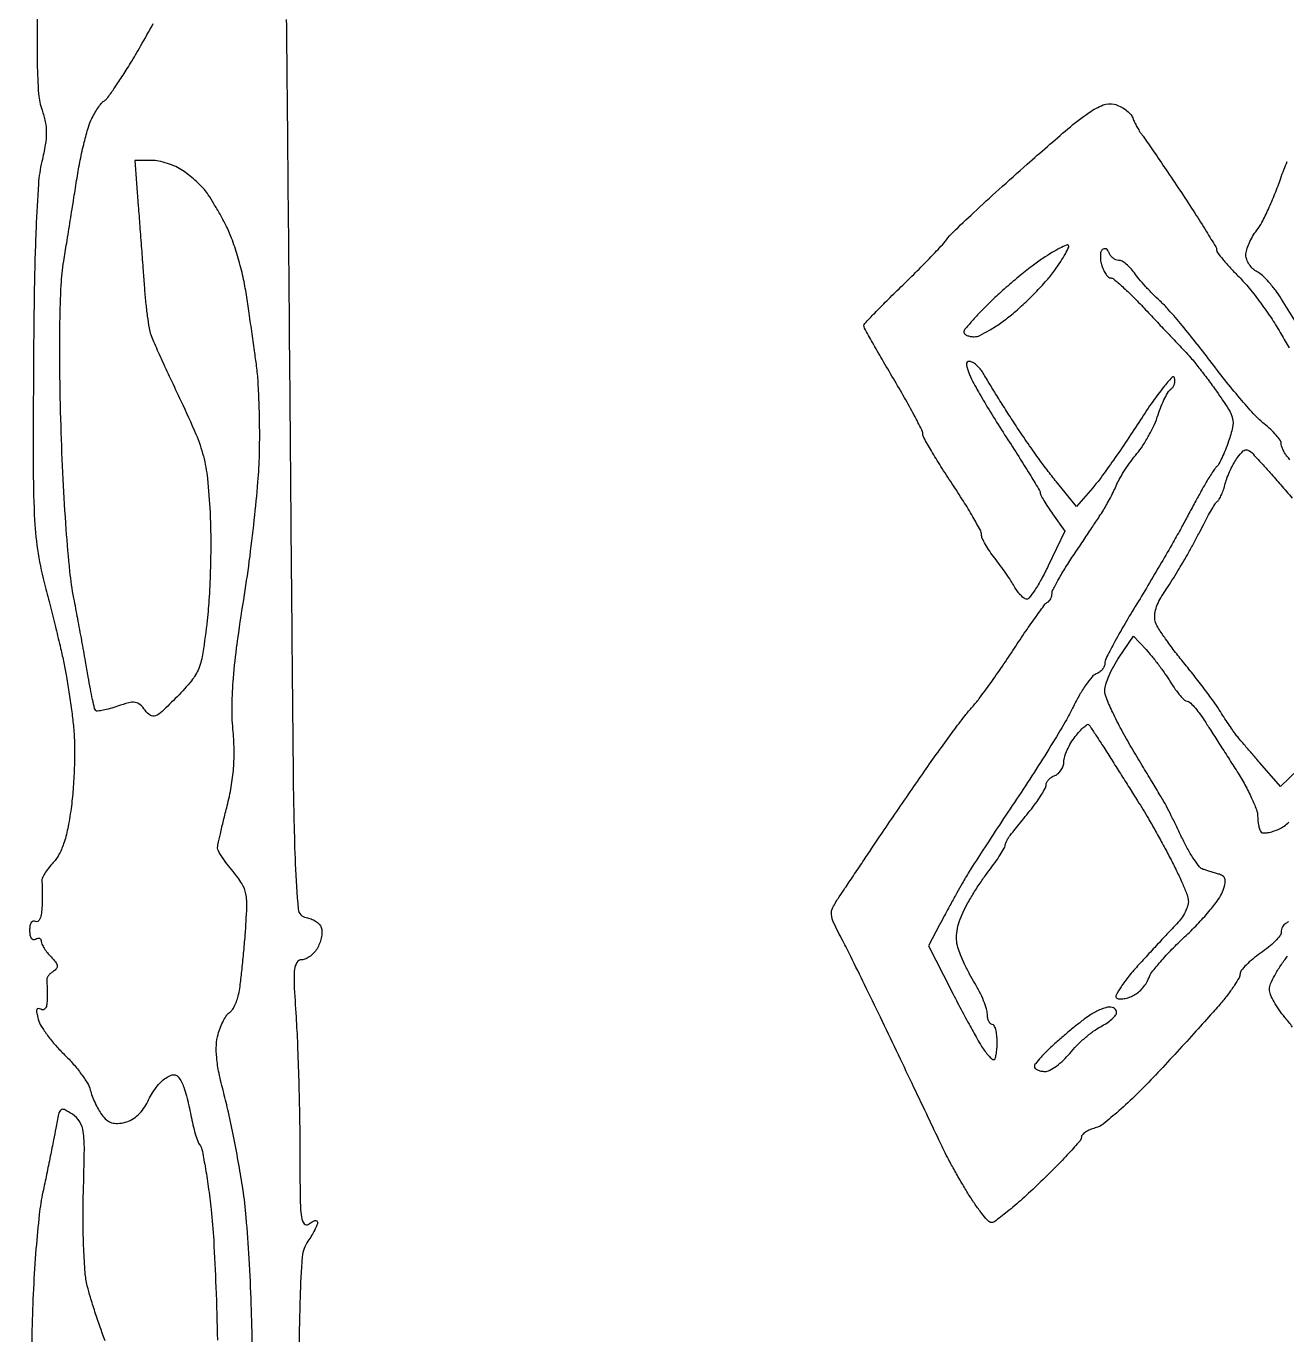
# Model space of a CAD drawing. Extents: x 0 to 102, y 0 to 135.
# Drawn here: x 26.6 to 44.75, y 97.73 to 116.57 of the extents above; entities that cross this region are included whole.
import ezdxf

# ---------------------------------------------------------------- set-up
doc = ezdxf.new("R2010")
doc.units = 0
doc.header["$MEASUREMENT"] = 0

msp = doc.modelspace()

# ---------------------------------------------------------------- linework, layer by layer
for points in [[(30.835569, 68.0607, 0.000004), (30.856286, 64.932268, 0.000002), (30.883525, 60.825814, 0.000002), (30.912326, 56.488502, 0.000002), (30.938318, 52.5789, -0.000116)], [(30.344539, 116.6634, -0.000896), (30.352735, 115.934963, -0.000083), (30.369515, 114.12963, -0.000107), (30.388711, 111.976741, -0.000084), (30.408643, 109.6416, 0.000379), (30.444204, 105.745566, 0.006947), (30.473665, 104.50686, 0.0138), (30.516131, 103.857164, 0.342384), (30.631297, 103.734188, -0.054385), (30.70088, 103.715148, -0.050465), (30.766615, 103.681209, -0.054057), (30.81905, 103.638333, -0.103094), (30.848388, 103.592749, -0.094285), (30.8585, 103.536668, -0.040745), (30.85157, 103.460784, -0.038424), (30.830717, 103.378884, -0.04134), (30.797938, 103.303211, -0.055041), (30.751799, 103.235967, -0.052154), (30.691335, 103.179044, -0.056214), (30.626377, 103.140219, -0.107008), (30.567164, 103.1274, 0.258462), (30.497843, 103.089001, 0.115491), (30.463028, 102.987067, 0.037089), (30.45776, 102.776516, 0.004249), (30.485103, 102.30255, -0.006536), (30.506125, 101.906661, -0.00296), (30.523808, 101.387678, -0.00293), (30.536016, 100.839827, -0.004008), (30.540162, 100.346391, 0.002718), (30.543963, 99.693649, 0.028063), (30.56208, 99.425131, 0.137516), (30.603151, 99.327115, 0.420852), (30.6675, 99.3204, -0.034046), (30.716266, 99.355559, -0.082828), (30.757123, 99.372416, -0.184319), (30.783038, 99.368803, -0.273461), (30.7944, 99.349583, -0.098818), (30.786146, 99.308228, -0.018545), (30.753732, 99.237751, -0.01919), (30.708956, 99.157047, -0.016527), (30.655955, 99.07579, 0.133452), (30.575182, 98.851505, 0.012653), (30.54279, 98.263538, 0.007553), (30.527875, 97.243747, 0.000859)], [(26.758891, 116.681863, 0.009417), (26.759097, 116.029829, 0.012716), (26.778732, 115.589662, 0.069353), (26.827967, 115.356945, -0.036765), (26.874791, 115.190018, -0.050815), (26.890071, 115.035301, -0.041516), (26.874824, 114.858628, -0.016064), (26.825673, 114.617641, 0.041379), (26.776522, 114.293774, 0.006742), (26.741931, 113.658774, 0.00614), (26.717389, 112.802614, 0.00272), (26.705022, 111.672, 0.001705), (26.701878, 110.165931, 0.01287), (26.721136, 109.454451, 0.026159), (26.77191, 108.97315, 0.026114), (26.872682, 108.4995, -0.002845), (26.948665, 108.209389, -0.002303), (27.026991, 107.897254, -0.002327), (27.096573, 107.608675, -0.006018), (27.143285, 107.3997, -0.009839), (27.181057, 107.201371, -0.005072), (27.220909, 106.951849, -0.005039), (27.256725, 106.69426, -0.007598), (27.28225, 106.4691, -0.02085), (27.295636, 106.230279, -0.010455), (27.293638, 105.927972, -0.010362), (27.278521, 105.614842, -0.01508), (27.251165, 105.339763, -0.014445), (27.203961, 105.043812, -0.030815), (27.146981, 104.819413, -0.040209), (27.077229, 104.650037, -0.070909), (26.990406, 104.5265, 0.021662), (26.92253, 104.44767, 0.027618), (26.867408, 104.369192, 0.027646), (26.82974, 104.30054, 0.158679), (26.824356, 104.259936, -0.037413), (26.829217, 104.215162, -0.005614), (26.831217, 104.124709, -0.00628), (26.831037, 104.017638, -0.005383), (26.828218, 103.904957, -0.026472), (26.818568, 103.796448, -0.063149), (26.7972, 103.718562, -0.126798), (26.767607, 103.679323, -0.316465), (26.7336, 103.6773, 0.210115), (26.701619, 103.681786, 0.178861), (26.673851, 103.661591, 0.100989), (26.655044, 103.615404, 0.046386), (26.649, 103.5504, 0.046386), (26.655044, 103.485396, 0.100989), (26.673851, 103.439209, 0.178861), (26.701619, 103.419014, 0.210115), (26.7336, 103.4235, -0.075564), (26.765954, 103.437284, -0.152639), (26.793349, 103.435884, -0.18701), (26.811479, 103.419863, -0.119897), (26.8182, 103.392236, 0.109941), (26.827432, 103.350757, 0.03057), (26.859507, 103.291921, 0.029292), (26.905, 103.228037, 0.027011), (26.95882, 103.168065, -0.027953), (27.024076, 103.095075, -0.126887), (27.047208, 103.043441, -0.207105), (27.036924, 103.001356, -0.092542), (26.993895, 102.962214, 0.037266), (26.954036, 102.93327, 0.044684), (26.921475, 102.900285, 0.050544), (26.900103, 102.868268, 0.156418), (26.895574, 102.842991, -0.023441), (26.898398, 102.810297, -0.003147), (26.900677, 102.741265, -0.00363), (26.902271, 102.659354, -0.003047), (26.9028, 102.572507, -0.0316), (26.897188, 102.483796, -0.102123), (26.878155, 102.42821, -0.215324), (26.847715, 102.406791, -0.187811), (26.809136, 102.413902, 0.137823), (26.772889, 102.424311, 0.345728), (26.752525, 102.408507, 0.11208), (26.751464, 102.359951, 0.019775), (26.773358, 102.270844, 0.068719), (26.816836, 102.172878, 0.020744), (26.908505, 102.037844, 0.020357), (27.025059, 101.893295, 0.020821), (27.152148, 101.75983, -0.021556), (27.278626, 101.626616, -0.021463), (27.393357, 101.482819, -0.021898), (27.482439, 101.348827, -0.07437), (27.522652, 101.25223, 0.029506), (27.550138, 101.164927, 0.018111), (27.592171, 101.06557, 0.018137), (27.641077, 100.969935, 0.030641), (27.689663, 100.894175, 0.060025), (27.756888, 100.822217, 0.098595), (27.829655, 100.782188, 0.091832), (27.915963, 100.771499, 0.046527), (28.024562, 100.788236, 0.072687), (28.119109, 100.827213, 0.05151), (28.21136, 100.895765, 0.049507), (28.291434, 100.985266, 0.053604), (28.349918, 101.086511, -0.03241), (28.402273, 101.186704, -0.026728), (28.470334, 101.286241, -0.027535), (28.542963, 101.371038, -0.062389), (28.608374, 101.424244, -0.042251), (28.688171, 101.465159, -0.156192), (28.743905, 101.469598, -0.167288), (28.789537, 101.440866, -0.050251), (28.834946, 101.371094, -0.038677), (28.868275, 101.292091, -0.011735), (28.90653, 101.167733, -0.011677), (28.943, 101.025853, -0.012473), (28.971935, 100.8855, 0.013535), (29.000223, 100.749741, 0.015456), (29.034765, 100.621654, 0.014711), (29.070432, 100.515357, 0.079723), (29.100155, 100.4625, -0.119715), (29.13044, 100.396999, -0.005541), (29.175544, 100.154239, -0.008924), (29.221114, 99.862164, -0.006263), (29.262413, 99.5319, -0.014194), (29.299444, 99.089386, -0.004236), (29.331028, 98.412536, -0.004245), (29.353611, 97.651529, -0.00458)], [(29.854984, 97.5438, 0.00677), (29.841338, 98.169552, 0.005863), (29.81044, 98.82549, 0.005909), (29.768454, 99.419089, 0.017123), (29.720527, 99.828, 0.006709), (29.662456, 100.178192, 0.004872), (29.588815, 100.566344, 0.004922), (29.511692, 100.933431, 0.010736), (29.443773, 101.21291, -0.013375), (29.376782, 101.495049, -0.027776), (29.342796, 101.71865, -0.035611), (29.338406, 101.900723, -0.058119), (29.363474, 102.052962, -0.023566), (29.39837, 102.156044, -0.026149), (29.44179, 102.251768, -0.026788), (29.487015, 102.328658, -0.108416), (29.525836, 102.36627, 0.10205), (29.562808, 102.401197, 0.034421), (29.601216, 102.465038, 0.032564), (29.635078, 102.543442, 0.03202), (29.658696, 102.626018, 0.022071), (29.678998, 102.743998, 0.004119), (29.704867, 102.962121, 0.004405), (29.730775, 103.217782, 0.004013), (29.753058, 103.48193, 0.008193), (29.777004, 103.882229, 0.057736), (29.762996, 104.076509, 0.091819), (29.706194, 104.222761, 0.036499), (29.579445, 104.397871, -0.012247), (29.493946, 104.504685, -0.016222), (29.421778, 104.606184, -0.013583), (29.367439, 104.69315, -0.133615), (29.3562, 104.734458, -0.053087), (29.361359, 104.782914, -0.002549), (29.396478, 104.942017, -0.004143), (29.44079, 105.130733, -0.00297), (29.493317, 105.340953, 0.020092), (29.552626, 105.618375, 0.023692), (29.585583, 105.884834, 0.023389), (29.593429, 106.156126, 0.018707), (29.577275, 106.448139, -0.026927), (29.564095, 106.787353, -0.01697), (29.583494, 107.183396, -0.013188), (29.637238, 107.67335, -0.006033), (29.731913, 108.309703, 0.007138), (29.812884, 108.862328, 0.005803), (29.884298, 109.456568, 0.005868), (29.93732, 110.00567, 0.015175), (29.958868, 110.403, 0.007674), (29.961768, 110.744812, 0.006433), (29.954616, 111.107295, 0.006499), (29.93951, 111.438407, 0.017696), (29.917492, 111.672, 0.00227), (29.887811, 111.892326, 0.001092), (29.847855, 112.174577, 0.001082), (29.804897, 112.468805, 0.00155), (29.765432, 112.7295, 0.019525), (29.715837, 112.984103, 0.014718), (29.642301, 113.259572, 0.01494), (29.557697, 113.514725, 0.032972), (29.474791, 113.7024, 0.007256), (29.390651, 113.857741, 0.00738), (29.302504, 114.009687, 0.007211), (29.222055, 114.139482, 0.030016), (29.167888, 114.213882, 0.029363), (29.111969, 114.274146, 0.012382), (29.030318, 114.348597, 0.012201), (28.938909, 114.424061, 0.015572), (28.850926, 114.488832, 0.044036), (28.75344, 114.544061, 0.028977), (28.633136, 114.590651, 0.029143), (28.509781, 114.62258, 0.048791), (28.403248, 114.633), (28.164744, 114.633), (28.214031, 113.97735, -0.000131), (28.235675, 113.688404, -0.000091), (28.260006, 113.361642, -0.000092), (28.283265, 113.047732, -0.000189), (28.301332, 112.802024, 0.007464), (28.319891, 112.591544, 0.008275), (28.344214, 112.388848, 0.007762), (28.37048, 112.216807, 0.041859), (28.393932, 112.125224, 0.021152), (28.433126, 112.026136, 0.001871), (28.543492, 111.780778, 0.002444), (28.677708, 111.489151, 0.001901), (28.82642, 111.173283, -0.010084), (29.043473, 110.691972, -0.036934), (29.151687, 110.375679, -0.038869), (29.209414, 110.055018, -0.01204), (29.246827, 109.565883, -0.012129), (29.257056, 109.20071, -0.007608), (29.252156, 108.773431, -0.007635), (29.234495, 108.352691, -0.013817), (29.205282, 108.009247, -0.008834), (29.144832, 107.547423, -0.05697), (29.084089, 107.32058, -0.077568), (28.980669, 107.144183, -0.023834), (28.773637, 106.914125, -0.00713), (28.555813, 106.70031, -0.090861), (28.460396, 106.63771, -0.253716), (28.389194, 106.644678, -0.086448), (28.311857, 106.719213, 0.055683), (28.238834, 106.798767, 0.14348), (28.168684, 106.831101, 0.100973), (28.076449, 106.826082, 0.019952), (27.917217, 106.777604, -0.013946), (27.807233, 106.742671, -0.02064), (27.708921, 106.718782, -0.016603), (27.628799, 106.705531, -0.233113), (27.601952, 106.714648, -0.137316), (27.585559, 106.743786, -0.004741), (27.555526, 106.872014, -0.008553), (27.523804, 107.025755, -0.005836), (27.492788, 107.201479, 0.003088), (27.455117, 107.421978, 0.001281), (27.401603, 107.719529, 0.001267), (27.342634, 108.038088, 0.001635), (27.286785, 108.3303, -0.023044), (27.230163, 108.715261, -0.006398), (27.17703, 109.323308, -0.006161), (27.132297, 110.043381, -0.005044), (27.101737, 110.814063, -0.004245), (27.084687, 111.623802, -0.00727), (27.086023, 112.299476, -0.008297), (27.103794, 112.835949, -0.028389), (27.14087, 113.182863, 0.000763), (27.1834, 113.443576, 0.000407), (27.235229, 113.766045, 0.000406), (27.287618, 114.095411, 0.000633), (27.332153, 114.3792, -0.011001), (27.378394, 114.638617, -0.011301), (27.435638, 114.893411, -0.0111), (27.495116, 115.111883, -0.046038), (27.545772, 115.238707, -0.016362), (27.594533, 115.326965, -0.019923), (27.646059, 115.406076, -0.018855), (27.693859, 115.468325, -0.116156), (27.72587, 115.492507, 0.131732), (27.763104, 115.522471, 0.005463), (27.863351, 115.662812, 0.009149), (27.978325, 115.83414, 0.006337), (28.102292, 116.031837, 0.007403), (28.247416, 116.278055, 0.003406), (28.429469, 116.602776, 0.003372)], [(44.773285, 103.677989, -0.097911), (44.73225, 103.6491, 0.110509), (44.707921, 103.631048, 0.061336), (44.687269, 103.600191, 0.056635), (44.673165, 103.562043, 0.058851), (44.668222, 103.5222, -0.167604), (44.650568, 103.47197, -0.027215), (44.581004, 103.393374, -0.027432), (44.485324, 103.306532, -0.021077), (44.372122, 103.222245, 0.02084), (44.25896, 103.138071, 0.02727), (44.16341, 103.051567, 0.02695), (44.093937, 102.97341, 0.169792), (44.0766, 102.923829, -0.129868), (44.062031, 102.868685, -0.015558), (43.995833, 102.760152, -0.017693), (43.906941, 102.634094, -0.013684), (43.80165, 102.503071, -0.006687), (43.65278, 102.332536, -0.001792), (43.41155, 102.06548, -0.001815), (43.135258, 101.76401, -0.001875), (42.859749, 101.467813, -0.010569), (42.589704, 101.191604, -0.013666), (42.329906, 100.950441, -0.011403), (42.104804, 100.761578, -0.107757), (41.992599, 100.705904, 0.036159), (41.915962, 100.680661, 0.04818), (41.851208, 100.646391, 0.057201), (41.806337, 100.608802, 0.192111), (41.7924, 100.573867, -0.182133), (41.77311, 100.522668, -0.005092), (41.612795, 100.343823, -0.009802), (41.415287, 100.136269, -0.006502), (41.18098, 99.905595, -0.008722), (40.94052, 99.682864, -0.01345), (40.724276, 99.499688, -0.007759), (40.539654, 99.35629, -0.246469), (40.484834, 99.347355, -0.133347), (40.44003, 99.377152, -0.013292), (40.357055, 99.477237, -0.015979), (40.263584, 99.604453, -0.012038), (40.168816, 99.749849, -0.005891), (40.071392, 99.911723, -0.00468), (39.969903, 100.088717, -0.004733), (39.878901, 100.254581, -0.011815), (39.816459, 100.3779, -0.000091), (39.740842, 100.536497, -0.00001), (39.565207, 100.905064, -0.000012), (39.356064, 101.343993, -0.00001), (39.131138, 101.8161, 0.001227), (38.899692, 102.298859, 0.001311), (38.670869, 102.769997, 0.001243), (38.472043, 103.174107, 0.006132), (38.356625, 103.40021, -0.009224), (38.225351, 103.661351, -0.09233), (38.193692, 103.77884, -0.139948), (38.214086, 103.879957, -0.030259), (38.306346, 104.03471, 0.001215), (38.388544, 104.155981, 0.000385), (38.510538, 104.337212, 0.000385), (38.646213, 104.539438, 0.000428), (38.776823, 104.7348, -0.002023), (38.928759, 104.9605, -0.000856), (39.13441, 105.262228, -0.000847), (39.355143, 105.583726, -0.001107), (39.558119, 105.8769, -0.004011), (39.752438, 106.151521, -0.004282), (39.946988, 106.417018, -0.004072), (40.11805, 106.642462, -0.019903), (40.220811, 106.7652, 0.023361), (40.320729, 106.886232, 0.005301), (40.478214, 107.100956, 0.005478), (40.654684, 107.352774, 0.005298), (40.827604, 107.6112, -0.004632), (40.99119, 107.856382, -0.006895), (41.139263, 108.067599, -0.003367), (41.268123, 108.243612, -0.129183), (41.30595, 108.2739, 0.107592), (41.330231, 108.2917, 0.062166), (41.350762, 108.32173, 0.057787), (41.364675, 108.358688, 0.061231), (41.3694, 108.397125, -0.119763), (41.383621, 108.455646, -0.008805), (41.462592, 108.602148, -0.011862), (41.565132, 108.774882, -0.008702), (41.68665, 108.961639, 0.001055), (41.815879, 109.153754, 0.001118), (41.941831, 109.342767, 0.001065), (42.049616, 109.506058, 0.005118), (42.109852, 109.599814, 0.013185), (42.156689, 109.678941, 0.00719), (42.210171, 109.77832, 0.007159), (42.261668, 109.880962, 0.011288), (42.302581, 109.970615, -0.029977), (42.349993, 110.065005, -0.013267), (42.423161, 110.183825, -0.013077), (42.507567, 110.305982, -0.017181), (42.591209, 110.412616, 0.031656), (42.676088, 110.527523, 0.018081), (42.764354, 110.675859, 0.018006), (42.842678, 110.832135, 0.028367), (42.897189, 110.971901, -0.016915), (42.943117, 111.09812, -0.020347), (42.99501, 111.213241, -0.01947), (43.045742, 111.305421, -0.113702), (43.083971, 111.344966, 0.099985), (43.112928, 111.373337, 0.075835), (43.13211, 111.413568, 0.073147), (43.138887, 111.459177, 0.080981), (43.131784, 111.503147, 0.570561), (43.096613, 111.510719, 0.016475), (42.974045, 111.368962, 0.018071), (42.820129, 111.163887, 0.009585), (42.643722, 110.899581, -0.005487), (42.452977, 110.608656, -0.005379), (42.254651, 110.320049, -0.005304), (42.075298, 110.070638, -0.020238), (41.955668, 109.921031), (41.720838, 109.650562), (41.432307, 110.005631, -0.010446), (41.298436, 110.177592, -0.004885), (41.131971, 110.405506, -0.004837), (40.961979, 110.648009, -0.006758), (40.815057, 110.8683, -0.002265), (40.682811, 111.074554, -0.002531), (40.557279, 111.274533, -0.002331), (40.451988, 111.445946, -0.013406), (40.399119, 111.538419, 0.037107), (40.357893, 111.603202, 0.033589), (40.306259, 111.66351, 0.035229), (40.252472, 111.711178, 0.084222), (40.205478, 111.736043, 0.129093), (40.160793, 111.738811, 0.325302), (40.139859, 111.716198, 0.105719), (40.145097, 111.659906, 0.014971), (40.183374, 111.549378, 0.036378), (40.242264, 111.422992, 0.005606), (40.379885, 111.182622, 0.006233), (40.549252, 110.902404, 0.005378), (40.733945, 110.612268, -0.003056), (40.91265, 110.334397, -0.004729), (41.063238, 110.092033, -0.001619), (41.190262, 109.881682, -0.135831), (41.2002, 109.845774, 0.124899), (41.208154, 109.81443, 0.009143), (41.252307, 109.736468, 0.012301), (41.30964, 109.644653, 0.008996), (41.377586, 109.545503), (41.554973, 109.296387), (41.314136, 108.795766, -0.013607), (41.21615, 108.605514, -0.021561), (41.12097, 108.448844, -0.0171), (41.036597, 108.331466, -0.307596), (40.994744, 108.317757, -0.10728), (40.958439, 108.33731, -0.031305), (40.912637, 108.381755, -0.029893), (40.866022, 108.439627, -0.028028), (40.825544, 108.503866, 0.018478), (40.777677, 108.583148, 0.007099), (40.705611, 108.689779, 0.007018), (40.624072, 108.803378, 0.008581), (40.54455, 108.907172, -0.018371), (40.471664, 109.006263, -0.021358), (40.410052, 109.105695, -0.020948), (40.365574, 109.193227, -0.106926), (40.353985, 109.246241, 0.124759), (40.337677, 109.310004, 0.006024), (40.229704, 109.502727, 0.009514), (40.093107, 109.7297, 0.006688), (39.9312, 109.98, -0.005699), (39.769271, 110.229252, -0.008293), (39.632678, 110.452967, -0.004692), (39.523021, 110.643522, -0.128077), (39.508353, 110.6991, 0.118193), (39.494531, 110.755938, 0.003763), (39.38392, 110.967688, 0.007096), (39.247214, 111.216094, 0.004843), (39.085138, 111.494642, -0.002748), (38.923034, 111.770573, -0.004258), (38.786438, 112.010727, -0.001404), (38.670902, 112.219317, -0.126421), (38.6622, 112.253184, -0.189748), (38.674363, 112.28408, -0.002518), (38.818053, 112.436748, -0.006786), (38.989403, 112.612149, -0.004355), (39.192763, 112.811242, 0.004458), (39.405065, 113.019175, 0.005099), (39.604218, 113.221832, 0.004626), (39.769734, 113.396946, 0.02875), (39.848413, 113.49218, -0.043894), (39.941247, 113.597869, -0.002777), (40.241975, 113.881852, -0.004067), (40.605437, 114.215786, -0.003011), (41.012543, 114.579326, -0.003959), (41.595906, 115.085823, -0.0258), (41.903767, 115.322534, -0.055023), (42.106665, 115.431791, -0.158796), (42.264016, 115.442674, -0.052131), (42.349398, 115.4115, -0.04606), (42.430365, 115.362271, -0.04868), (42.49534, 115.303461, -0.093563), (42.532007, 115.243829, 0.018689), (42.558335, 115.181915, 0.014269), (42.591552, 115.116198, 0.014488), (42.626253, 115.056357, 0.032657), (42.656692, 115.0137, -0.020837), (42.702289, 114.952891, -0.000884), (42.854205, 114.730817, -0.001517), (43.033059, 114.46665, -0.001079), (43.232008, 114.169492, -0.0037), (43.426005, 113.873653, -0.005648), (43.589506, 113.613855, -0.002253), (43.725711, 113.389646, -0.136183), (43.7382, 113.344642, 0.165788), (43.75156, 113.305458, 0.009245), (43.833342, 113.203423, 0.013439), (43.938002, 113.084341, 0.009374), (44.062089, 112.955511, -0.025173), (44.206486, 112.795793, -0.01243), (44.374223, 112.579608, -0.012301), (44.537543, 112.346136, -0.017568), (44.669852, 112.130661, 0.00336), (44.782092, 111.935656, 0.004814)], [(44.864307, 112.328563), (44.674392, 112.635852, 0.022561), (44.58981, 112.759834, 0.021249), (44.492784, 112.878285, 0.021768), (44.397854, 112.975732, 0.065985), (44.322839, 113.029647, -0.066858), (44.26102, 113.07424, -0.055605), (44.208681, 113.136219, -0.057658), (44.173135, 113.20534, -0.090193), (44.1612, 113.270968, -0.07364), (44.172089, 113.3445, -0.03001), (44.207228, 113.439572, -0.02889), (44.257919, 113.538922, -0.032703), (44.317891, 113.627541, 0.045008), (44.390601, 113.740887, 0.012358), (44.484031, 113.931522, 0.012386), (44.579633, 114.153783, 0.012634), (44.663442, 114.37905, -0.020107), (44.75677, 114.618876, -0.013467)], [(44.79435, 110.322937, -0.005095), (44.74964, 110.378279, -0.034271), (44.718699, 110.423427, -0.029702), (44.692547, 110.474542, -0.030839), (44.67445, 110.523833, -0.072679), (44.6688, 110.562498, 0.158333), (44.654774, 110.605679, 0.023463), (44.596759, 110.678154, 0.024487), (44.517464, 110.759779, 0.018868), (44.423553, 110.841018, -0.037625), (44.297313, 110.95878, -0.008433), (44.101366, 111.178594, -0.008702), (43.883296, 111.440784, -0.008321), (43.671133, 111.7143, 0.006491), (43.459235, 111.989548, 0.006652), (43.241963, 112.256935, 0.006473), (43.047398, 112.483934, 0.027633), (42.922329, 112.611169, -0.01313), (42.820703, 112.708731, -0.010182), (42.715128, 112.819991, -0.010319), (42.62084, 112.927891, -0.024331), (42.556274, 113.013019, 0.034749), (42.501195, 113.082582, 0.038362), (42.438678, 113.141402, 0.041669), (42.378109, 113.182393, 0.12862), (42.330674, 113.1948, -0.094437), (42.289174, 113.202709, -0.068593), (42.248125, 113.225864, -0.066623), (42.21374, 113.260127, -0.077932), (42.191732, 113.30055, 0.070537), (42.172708, 113.33675, 0.123275), (42.146962, 113.35847, 0.159596), (42.118805, 113.362408, 0.143384), (42.092358, 113.349225, 0.150132), (42.072553, 113.315075, 0.050598), (42.065217, 113.257341, 0.04492), (42.069698, 113.187974, 0.038281), (42.086476, 113.116575, 0.035426), (42.113176, 113.049368, 0.045981), (42.147287, 112.992575, 0.053475), (42.183305, 112.953099, 0.183089), (42.215237, 112.941, -0.178031), (42.259532, 112.924712, -0.007625), (42.386585, 112.81328, -0.01224), (42.534465, 112.672805, -0.008332), (42.695986, 112.50621, 0.000714), (42.864843, 112.326653, 0.000704), (43.035051, 112.146687, 0.000691), (43.184623, 111.98942, 0.0027), (43.277714, 111.89286, -0.019792), (43.363723, 111.797316, -0.006239), (43.484695, 111.647986, -0.006221), (43.615617, 111.477879, -0.006862), (43.737971, 111.309992, -0.011401), (43.9108, 111.053679, -0.083585), (43.968692, 110.918145, -0.115539), (43.969569, 110.789984, -0.030104), (43.911584, 110.590892, -0.009463), (43.864686, 110.467245, -0.012362), (43.816903, 110.356145, -0.009993), (43.773179, 110.265832, -0.103508), (43.747427, 110.2338, 0.062712), (43.72073, 110.205607, 0.009759), (43.67645, 110.142708, 0.010737), (43.627016, 110.065989, 0.009165), (43.57816, 109.983099, 0.002731), (43.517703, 109.87471, 0.000843), (43.427778, 109.710749, 0.000843), (43.327815, 109.527018, 0.000926), (43.231559, 109.348599, -0.006599), (43.113964, 109.136425, -0.002399), (42.941865, 108.838677, -0.002379), (42.750432, 108.514666, -0.002837), (42.566748, 108.211047, 0.006075), (42.399729, 107.930893, 0.008669), (42.25886, 107.677932, 0.005323), (42.147065, 107.463261, 0.117912), (42.1308, 107.395248, -0.105753), (42.121501, 107.351773, -0.066599), (42.094057, 107.307454, -0.062401), (42.053539, 107.269044, -0.067015), (42.005717, 107.242904, 0.127659), (41.945235, 107.199693, 0.021411), (41.857862, 107.085635, 0.022239), (41.764769, 106.939239, 0.018114), (41.678029, 106.774923, -0.01991), (41.560594, 106.554383, -0.005168), (41.353994, 106.209288, -0.005247), (41.110126, 105.82055, -0.005332), (40.859442, 105.43912, 0.00215), (40.611326, 105.066783, 0.002393), (40.375186, 104.705343, 0.00221), (40.176692, 104.395329, 0.012536), (40.075906, 104.2272, 0.002529), (40.000258, 104.091924, 0.001478), (39.910915, 103.929108, 0.001478), (39.822455, 103.765617, 0.002509), (39.749523, 103.628218), (39.590695, 103.325336), (39.911872, 102.697618, 0.002945), (40.043872, 102.443338, 0.003231), (40.174901, 102.198377, 0.003018), (40.28954, 101.990349, 0.016205), (40.356275, 101.87955, 0.017277), (40.40713, 101.806643, 0.02379), (40.458034, 101.745115, 0.021778), (40.503421, 101.699448, 0.188417), (40.52965, 101.6892, 0.323732), (40.549207, 101.703345, 0.030854), (40.565069, 101.763754, 0.03018), (40.576179, 101.845715, 0.018602), (40.5798, 101.943, 0.026262), (40.574688, 102.040253, 0.041504), (40.559091, 102.122246, 0.050468), (40.536512, 102.180151, 0.281649), (40.5093, 102.1968, -0.198519), (40.48234, 102.207943, -0.085395), (40.459416, 102.24029, -0.06548), (40.443791, 102.288182, -0.04565), (40.438484, 102.34485, 0.075758), (40.426684, 102.421189, 0.020606), (40.38518, 102.53639, 0.020353), (40.326657, 102.664774, 0.019885), (40.257468, 102.789, -0.014817), (40.183667, 102.918405, -0.011706), (40.111354, 103.062451, -0.011877), (40.050494, 103.199433, -0.028605), (40.013806, 103.304096, -0.059894), (39.995518, 103.417193, -0.04681), (40.002099, 103.541515, -0.042253), (40.033418, 103.674737, -0.031935), (40.089071, 103.814402, -0.019119), (40.158627, 103.947589, -0.009908), (40.255036, 104.10867, -0.009836), (40.360779, 104.270487, -0.014731), (40.45995, 104.407092, 0.008798), (40.549071, 104.526839, 0.012251), (40.624259, 104.637282, 0.008747), (40.682591, 104.731215, 0.135373), (40.6926, 104.767506, -0.092354), (40.6981, 104.797027, -0.027175), (40.717077, 104.839215, -0.026279), (40.744033, 104.885266, -0.025499), (40.775925, 104.928721, 0.00138), (40.821383, 104.984781, 0.000322), (40.897275, 105.079026, 0.000332), (40.984452, 105.187576, 0.000326), (41.072025, 105.296913, 0.014274), (41.153499, 105.404956, 0.017995), (41.222297, 105.509602, 0.016269), (41.273152, 105.599868, 0.120713), (41.2848, 105.647411, -0.127345), (41.294098, 105.683327, -0.063735), (41.322077, 105.721384, -0.057005), (41.363167, 105.75569, -0.053894), (41.4117, 105.780594, 0.09226), (41.46036, 105.810454, 0.065831), (41.501876, 105.859255, 0.064065), (41.530281, 105.918742, 0.076411), (41.540481, 105.979995, -0.074855), (41.552313, 106.052428, -0.028455), (41.58926, 106.148187, -0.027412), (41.641932, 106.249375, -0.030105), (41.703895, 106.340936, -0.018593), (41.768305, 106.418609, -0.032222), (41.828066, 106.477361, -0.036475), (41.876893, 106.51368, -0.37656), (41.899773, 106.510136, -0.029153), (41.922623, 106.479354, -0.000862), (42.010716, 106.344472, -0.001721), (42.11366, 106.18506, -0.001186), (42.229224, 106.0038, -0.000472), (42.353691, 105.807139, -0.000412), (42.483648, 105.601, -0.000414), (42.600884, 105.414356, -0.001225), (42.680943, 105.285967, -0.008103), (42.757056, 105.158677, -0.003016), (42.860031, 104.977433, -0.002988), (42.96995, 104.778441, -0.003609), (43.070681, 104.590257, -0.008664), (43.161813, 104.409478, -0.009783), (43.242863, 104.232767, -0.009112), (43.305957, 104.080249, -0.051596), (43.329467, 103.995605, -0.099444), (43.327319, 103.924997, -0.04565), (43.298237, 103.837206, -0.042764), (43.249497, 103.747263, -0.045741), (43.187115, 103.669086, 0.003286), (43.097037, 103.573996, 0.000826), (42.951524, 103.417835, 0.000843), (42.785761, 103.238747, 0.00085), (42.62104, 103.059572, 0.014584), (42.474071, 102.889455, 0.025003), (42.363135, 102.738373, 0.023214), (42.290999, 102.617197, 0.395867), (42.302042, 102.576238, 0.13152), (42.34396, 102.563636, 0.047798), (42.406412, 102.567703, 0.043301), (42.477263, 102.585575, 0.039458), (42.546322, 102.615798, 0.05291), (42.613281, 102.661324, 0.037809), (42.677845, 102.724994, 0.038353), (42.730701, 102.795967, 0.064118), (42.762051, 102.863362, -0.089532), (42.807491, 102.949398, -0.012984), (42.934215, 103.102791, -0.014357), (43.095605, 103.277724, -0.01185), (43.277213, 103.454965, 0.014481), (43.461093, 103.636322, 0.015623), (43.629409, 103.823608, 0.015298), (43.76335, 103.992579, 0.069198), (43.823687, 104.102632, 0.025588), (43.859161, 104.212559, 0.1086), (43.862227, 104.281191, 0.177945), (43.836162, 104.326304, 0.098406), (43.779554, 104.357118, 0.000815), (43.723557, 104.374482, 0.000541), (43.659253, 104.394231, 0.000545), (43.59677, 104.413272, 0.001062), (43.546891, 104.428297, -0.151936), (43.494501, 104.463529, -0.020276), (43.414358, 104.571923, -0.021937), (43.327892, 104.712246, -0.016827), (43.245561, 104.872447, 0.002836), (43.165495, 105.039583, 0.003101), (43.085859, 105.200877, 0.002902), (43.016076, 105.338044, 0.015427), (42.975194, 105.4116, 0.000254), (42.927009, 105.492234, 0.000024), (42.808804, 105.689792, 0.000031), (42.667839, 105.925329, 0.000024), (42.515124, 106.180435, -0.011309), (42.367961, 106.439354, -0.014114), (42.243695, 106.68643, -0.012365), (42.151307, 106.897237, -0.097386), (42.1308, 107.001528, -0.076399), (42.144523, 107.090816, -0.024507), (42.191159, 107.217002, -0.023805), (42.257631, 107.354395, -0.02451), (42.336276, 107.483472), (42.541752, 107.786257), (42.722582, 107.592979, -0.01804), (42.804058, 107.499342, -0.009069), (42.900376, 107.375709, -0.008993), (42.995454, 107.244129, -0.01317), (43.073906, 107.12475, 0.016964), (43.144266, 107.019435, 0.023601), (43.214687, 106.930567, 0.021383), (43.277565, 106.864418, 0.19439), (43.313743, 106.8498, -0.191335), (43.350242, 106.835302, -0.020627), (43.414933, 106.769033, -0.022995), (43.487701, 106.680164, -0.016558), (43.560841, 106.57485, -0.000916), (43.649326, 106.43743, -0.000341), (43.773198, 106.243985, -0.000338), (43.907965, 106.032895, -0.000409), (44.034148, 105.8346, -0.015573), (44.147318, 105.643534, -0.017864), (44.242984, 105.454208, -0.017216), (44.312279, 105.289265, -0.090574), (44.33005, 105.19305, 0.026157), (44.333919, 105.121856, 0.028707), (44.345202, 105.053668, 0.029848), (44.361524, 104.997136, 0.111623), (44.381141, 104.966059, 0.197669), (44.413847, 104.95242, 0.04201), (44.476625, 104.957402, 0.037951), (44.553474, 104.976128, 0.028168), (44.634941, 105.007839, 0.045723), (44.712623, 105.052205, 0.050169), (44.778351, 105.108762, 0.056317)], [(31.042661, 24.1956, 0.000001), (31.037549, 23.023692, 0.000001), (31.032419, 21.846099, 0.000001), (31.02793, 20.814404, 0.000005)], [(44.916542, 105.871578), (44.656684, 105.6231), (44.361668, 105.9615, -0.001598), (44.243928, 106.097428, -0.001923), (44.134143, 106.225992, -0.001641), (44.042449, 106.334933, -0.012924), (44.001393, 106.386699, -0.012032), (43.966373, 106.435691, -0.002619), (43.908481, 106.521908, -0.002728), (43.842549, 106.622408, -0.002611), (43.776736, 106.725099, 0.015146), (43.691961, 106.850352, 0.005164), (43.561601, 107.027048, 0.005128), (43.413557, 107.219302, 0.005892), (43.268198, 107.3997, -0.009493), (43.130304, 107.573378, -0.010707), (43.004684, 107.745435, -0.01002), (42.904185, 107.895792, -0.055878), (42.86141, 107.982671, -0.090601), (42.848018, 108.063007, -0.054345), (42.860029, 108.159276, -0.048621), (42.895339, 108.262407, -0.040828), (42.951635, 108.363371, 0.004675), (43.019096, 108.466135, 0.002528), (43.100306, 108.593814, 0.002517), (43.181699, 108.72468, 0.003967), (43.250097, 108.8379, 0.006282), (43.318384, 108.956355, 0.003372), (43.399811, 109.104126, 0.003357), (43.480839, 109.255973, 0.005254), (43.548293, 109.3878, -0.008774), (43.608967, 109.504344, -0.011153), (43.669209, 109.609595, -0.009267), (43.722927, 109.695146, -0.08557), (43.752643, 109.727047, 0.106477), (43.777938, 109.756565, 0.021168), (43.808603, 109.819399, 0.021525), (43.838596, 109.897038, 0.018581), (43.863465, 109.980847, -0.028933), (43.893078, 110.073564, -0.018151), (43.937767, 110.178298, -0.018208), (43.989444, 110.278537, -0.031457), (44.040463, 110.35721, -0.038284), (44.12156, 110.450661, -0.264186), (44.178025, 110.465861, -0.138043), (44.243701, 110.42756, -0.009061), (44.39494, 110.265333, -0.002851), (44.508323, 110.13775, -0.001131), (44.662642, 109.961293, -0.001119), (44.828374, 109.770055, -0.001405)], [(44.831755, 102.158393, 0.029349), (44.723458, 102.297485, -0.026151), (44.63778, 102.406087, -0.027418), (44.565358, 102.521389, -0.028445), (44.514353, 102.627211, -0.09838), (44.4996, 102.701466, -0.102762), (44.515817, 102.77954, -0.022687), (44.576229, 102.90303, -0.022676), (44.660608, 103.041997, -0.020121), (44.760466, 103.178591, -0.008303)], [(27.736732, 97.642518, -0.007164), (27.664749, 97.840001, -0.005284), (27.590516, 98.06057, -0.005341), (27.524762, 98.270606, -0.011894), (27.480253, 98.4321, -0.042167), (27.449116, 98.623996, -0.008703), (27.42885, 98.966122, -0.009093), (27.419433, 99.365519, -0.008453), (27.424147, 99.774848, 0.003482), (27.437599, 100.401695, 0.038147), (27.422061, 100.652949, 0.103685), (27.370933, 100.795373, 0.108265), (27.26748, 100.90271, 0.029967), (27.152815, 100.96962, 0.298408), (27.100156, 100.963714, 0.168017), (27.065285, 100.906348, 0.009758), (27.025202, 100.702062, -0.004501), (26.994716, 100.537552, -0.001532), (26.947557, 100.299164, -0.001523), (26.893864, 100.036197, -0.001755), (26.841003, 99.7857, 0.025412), (26.788482, 99.461626, 0.007652), (26.741333, 98.964462, 0.007448), (26.704279, 98.389465, 0.006859), (26.683116, 97.7976, 0.00388), (26.670923, 96.942786, 0.0241)]]:
    msp.add_lwpolyline(points, format="xyb")
for points in [[(41.60633, 113.40907, 0.30974), (41.579113, 113.414154, 0.012497), (41.483585, 113.369057, 0.01811), (41.368091, 113.305621, 0.011383), (41.237691, 113.223639, 0.018443), (41.081485, 113.11191, 0.008245), (40.884049, 112.954112, 0.008149), (40.680495, 112.78019, 0.01095), (40.50225, 112.61571, 0.00801), (40.348274, 112.462417, 0.011788), (40.218443, 112.322501, 0.007194), (40.11517, 112.202366, 0.175695), (40.1004, 112.16163, 0.208085), (40.111481, 112.136157, 0.08222), (40.143991, 112.114573, 0.062654), (40.191986, 112.09989, 0.04296), (40.248796, 112.095, 0.114026), (40.329321, 112.113606, 0.019734), (40.46795, 112.188192, 0.020566), (40.626548, 112.29079, 0.017124), (40.786464, 112.41225, 0.016952), (40.952527, 112.557227, 0.011899), (41.129779, 112.730972, 0.012023), (41.291701, 112.905641, 0.02447), (41.408557, 113.051761, 0.01154), (41.495275, 113.177822, 0.01849), (41.562691, 113.289654, 0.012932), (41.610828, 113.38219, 0.320108)], [(42.19425, 102.445625, 0.061019), (42.142739, 102.436841, 0.022478), (42.073007, 102.412509, 0.021885), (41.99845, 102.378815, 0.024542), (41.930008, 102.339875, 0.021536), (41.847827, 102.282508, 0.005703), (41.721736, 102.183859, 0.005775), (41.580744, 102.068239, 0.005911), (41.443558, 101.950272, 0.011301), (41.317921, 101.83448, 0.01602), (41.211938, 101.725512, 0.012059), (41.130306, 101.631564, 0.174553), (41.1156, 101.590722, 0.199255), (41.126813, 101.563701, 0.085424), (41.159362, 101.540775, 0.065418), (41.207554, 101.525201, 0.04551), (41.264579, 101.52, 0.120333), (41.336138, 101.537475, 0.036766), (41.43165, 101.596366, 0.034431), (41.532561, 101.68048, 0.031587), (41.624129, 101.779971, -0.025847), (41.721746, 101.888507, -0.018542), (41.841186, 101.999677, -0.018798), (41.963137, 102.097267, -0.03784), (42.06735, 102.162843, 0.025766), (42.156427, 102.215939, 0.033526), (42.231659, 102.273856, 0.035526), (42.285411, 102.328554, 0.178266), (42.3, 102.368173, 0.12962), (42.291816, 102.39921, 0.106157), (42.268936, 102.424925, 0.093401), (42.23465, 102.441314, 0.07681)]]:
    msp.add_lwpolyline(points, format="xyb", close=True)

doc.saveas('drawing.dxf')
